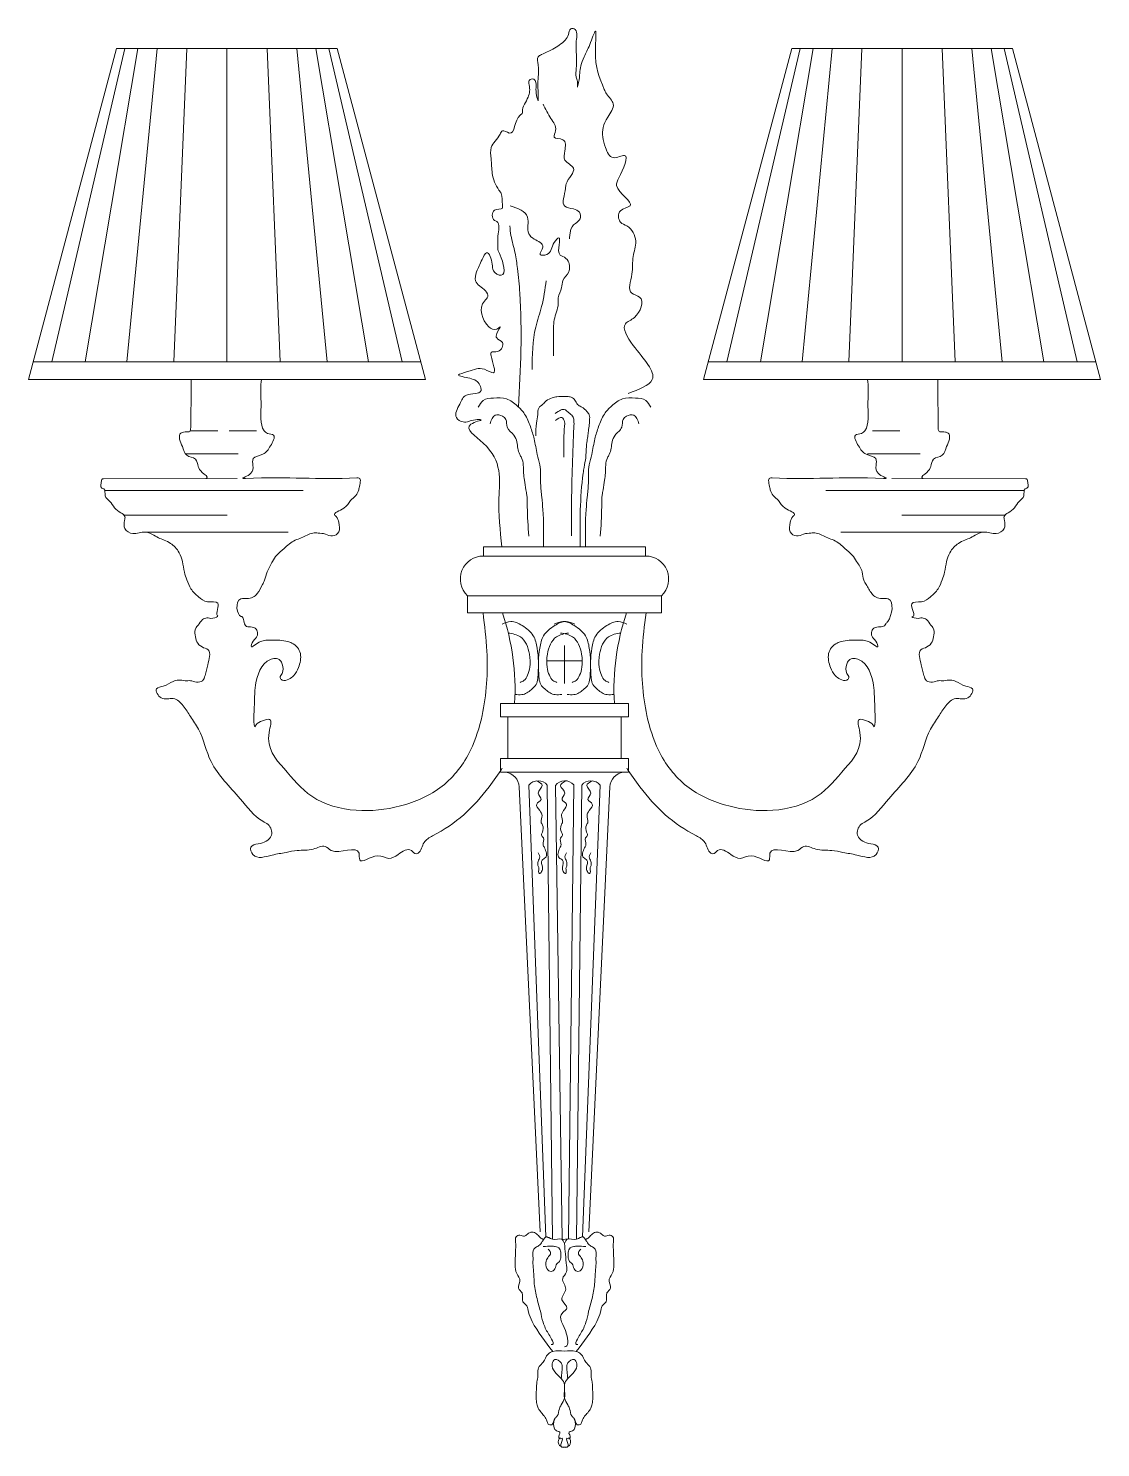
# Model space of a CAD drawing. Header units: inches. Extents: x 230831 to 416194, y 441295 to 526666.
# Drawn here: x 238732 to 239218, y 470354 to 470997 of the extents above; entities that cross this region are included whole.
import ezdxf

# ---------------------------------------------------------------- set-up
doc = ezdxf.new("R2010")
doc.units = ezdxf.units.IN
doc.header["$MEASUREMENT"] = 0
doc.layers.add('brass', color=40, linetype='Continuous')
doc.layers.add('Fabric', color=253, linetype='Continuous', lineweight=0)

# ---------------------------------------------------------------- blocks, each defined once
blk = doc.blocks.new('wall lamp classic front')
at = {"layer": 'brass', "color": 0, "lineweight": 0}
for p, q in [((2774.92, 866.99, 0), (2787.29, 866.99, 0)), ((2804.85, 866.99, 0), (2792.48, 866.99, 0)), ((3084.11, 866.99, 0), (3096.48, 866.99, 0)), ((2772.66, 856.52, 0), (2796.54, 856.52, 0)), ((3081.85, 856.52, 0), (3105.74, 856.52, 0)), ((2796.1, 845.37, 0), (2735.5, 845.22, 0)), ((3092.85, 845.37, 0), (3153.46, 845.22, 0)), ((2736.13, 839.88, 0), (2825.96, 839.88, 0)), ((3152.82, 839.88, 0), (3063, 839.88, 0)), ((2744.86, 828.74, 0), (2791.56, 828.74, 0)), ((3144.09, 828.74, 0), (3097.4, 828.74, 0)), ((2754.5, 821.07, 0), (2819.22, 821.07, 0)), ((3134.46, 821.07, 0), (3069.74, 821.07, 0))]:
    blk.add_line(p, q, dxfattribs=at)
at = {"layer": 'brass', "color": 1, "lineweight": 0}
for p, q in [((2944.48, 752.39, 0), (2944.48, 769.61, 0)), ((2936.42, 762.68, 0), (2952.53, 762.68, 0))]:
    blk.add_line(p, q, dxfattribs=at)
at = {"layer": 'brass', "color": 0, "lineweight": 0, "elevation": 0}
for points in [[(2981.21, 814.33), (2907.75, 814.33), (2907.75, 810.2), (2981.21, 810.2)], [(2988.44, 792.2), (2900.52, 792.2), (2900.52, 784.44), (2988.44, 784.44)], [(2973.56, 743.44), (2915.4, 743.44), (2915.4, 737.32), (2973.56, 737.32)], [(2970.17, 737.32), (2918.79, 737.32), (2918.79, 718.4), (2970.17, 718.4)], [(2973.56, 718.4), (2915.4, 718.4), (2915.4, 712.21), (2973.56, 712.21)]]:
    blk.add_lwpolyline(points, close=True, dxfattribs=at)
for points in [[(2907.75, 810.2, 0.68116), (2900.52, 792.2, -2.488062)], [(2981.21, 810.2, -0.68116), (2988.44, 792.2, 2.488062)], [(2917.86, 712.21, -0.355902), (2923.94, 705.65), (2933.46, 504.06)], [(2928.34, 706.36, -0.486707), (2936.67, 706.36), (2939.01, 500.61), (2936.03, 501.71), (2928.34, 706.36)], [(2948.69, 706.46, 0.486707), (2940.37, 706.25), (2943.37, 500.55), (2946.28, 500.83), (2948.69, 706.46)], [(2960.62, 706.36, 0.486707), (2952.29, 706.36), (2949.95, 500.61), (2952.59, 501.76), (2960.62, 706.36)], [(2971.1, 712.21, 0.355902), (2965.02, 705.65), (2955.5, 504.06)]]:
    blk.add_lwpolyline(points, format="xyb", dxfattribs=at)
at = {"layer": 'brass', "color": 0, "lineweight": 0}
for centre, start, end in [((2813.4, 749.69, 0), 356.70709, 18.65379), ((3075.56, 749.69, 0), 161.34621, 183.29291)]:
    blk.add_arc(centre, 108.66, start, end, dxfattribs=at)
for points, knots in [([(2973.37, 883.89, 0), (2978.21, 885.68, 0), (2989.92, 890.01, 0), (2977.01, 902.53, 0), (2969.3, 915.21, 0), (2978.07, 918.18, 0), (2981.51, 927.65, 0), (2972.34, 929.11, 0), (2975.89, 938.24, 0), (2974.9, 945.51, 0), (2977.94, 953.08, 0), (2974.47, 959.56, 0), (2968.81, 961.12, 0), (2968.46, 967.68, 0), (2978.98, 968.68, 0), (2966.3, 976.01, 0), (2970, 983.23, 0), (2975.29, 994.54, 0), (2965.63, 988.97, 0), (2962.2, 996.71, 0), (2961.06, 1003.21, 0), (2964.05, 1009.39, 0), (2968.34, 1014.96, 0), (2963.85, 1018.61, 0), (2960.4, 1026.57, 0), (2957.43, 1032.88, 0), (2959.45, 1052.2, 0), (2955.87, 1041.27, 0), (2953.65, 1037.15, 0), (2951.12, 1031.03, 0), (2951.59, 1027.67, 0), (2950.1, 1021.4, 0), (2950.59, 1025.41, 0), (2949.44, 1027.69, 0), (2950.05, 1032.42, 0), (2949.89, 1037.87, 0), (2949.54, 1043.23, 0), (2950.72, 1049.12, 0), (2946.55, 1049.34, 0), (2946.52, 1046.2, 0), (2944.07, 1042.88, 0), (2939.48, 1039.96, 0), (2935.38, 1038.02, 0), (2931.7, 1036.25, 0), (2933.02, 1031.93, 0), (2932.34, 1026.14, 0), (2932.44, 1021.67, 0), (2932.71, 1014.51, 0), (2931.1, 1021.61, 0), (2931.92, 1024.18, 0), (2930.74, 1026.75, 0), (2927.9, 1026, 0), (2928.96, 1022.3, 0), (2928.48, 1017.52, 0), (2925.17, 1013.82, 0), (2925.53, 1010.65, 0), (2921.5, 1008.72, 0), (2922.36, 998.83, 0), (2916.32, 1003.88, 0), (2914.56, 999.23, 0), (2910.36, 996.42, 0), (2911.45, 989.57, 0), (2911.35, 983.08, 0), (2913.37, 977.68, 0), (2916.64, 973.62, 0), (2915.99, 970.81, 0), (2916.74, 966.78, 0), (2911.32, 968.24, 0), (2911.49, 962.5, 0), (2915.74, 961.32, 0), (2913.9, 955.89, 0), (2914.4, 952.05, 0), (2914.01, 948.92, 0), (2916.31, 945.07, 0), (2918.8, 935.11, 0), (2911.54, 939.04, 0), (2912.12, 943.05, 0), (2909.55, 949.84, 0), (2906.61, 943.19, 0), (2904.76, 939.97, 0), (2903.13, 933.58, 0), (2908.12, 931.8, 0), (2910.36, 927.68, 0), (2905.14, 923.66, 0), (2907.37, 915.39, 0), (2913.04, 912.09, 0), (2916.36, 915.18, 0), (2913.49, 911.36, 0), (2913.39, 908.4, 0), (2917.81, 907.39, 0), (2915.28, 901.86, 0), (2910.88, 903.28, 0), (2911.47, 898.56, 0), (2914.62, 891.13, 0), (2906.53, 896.28, 0), (2902.67, 894.18, 0), (2893.91, 892.05, 0), (2902.48, 890.86, 0), (2905.94, 889.08, 0), (2907.61, 883.06, 0), (2899.31, 884.64, 0), (2897.09, 878.76, 0), (2893.73, 873.36, 0), (2899.43, 869.92, 0), (2902.37, 872.12, 0), (2908.88, 872.08, 0), (2896.42, 869.42, 0), (2917.18, 856.35, 0), (2913.7, 837.85, 0), (2915.3, 821.77, 0), (2916.11, 814.33, 0)], [0, 0, 0, 0, 12.534422, 30.31009, 40.684003, 45.636695, 55.126575, 58.989233, 67.619899, 75.695718, 82.695684, 90.690983, 94.048421, 99.226807, 104.127109, 115.108392, 118.803015, 129.26518, 134.444992, 140.2331, 149.423749, 154.422424, 161.020419, 166.511032, 168.780889, 187.001048, 195.62792, 202.225779, 208.358529, 212.694803, 220.374247, 222.466648, 225.003943, 227.096391, 231.156132, 238.260559, 243.335218, 249.008955, 250.532682, 253.265862, 256.225527, 263.132121, 268.809996, 270.640949, 274.193162, 279.77528, 288.402153, 290.431989, 295.607266, 298.652088, 300.482292, 302.57647, 304.606306, 310.211495, 317.280545, 317.788004, 319.223997, 328.801328, 332.013524, 333.843728, 341.164653, 346.239311, 352.85588, 361.05527, 362.885475, 367.985433, 369.507878, 373.205571, 377.772703, 378.908278, 385.524832, 389.077046, 391.614409, 394.34759, 403.496028, 407.590306, 410.677189, 416.351875, 420.012284, 426.145034, 430.236348, 436.698431, 439.43154, 441.969761, 453.81691, 457.514622, 459.345612, 462.750501, 464.780337, 468.031617, 472.571478, 475.661083, 477.18346, 484.862905, 489.202246, 496.888755, 501.228097, 506.530741, 512.023439, 514.611125, 521.519393, 526.595719, 532.873035, 536.53478, 542.213655, 544.753263, 549.755031, 560.033179, 585.895787, 608.065378, 608.065378, 608.065378, 608.065378]), ([(2782.06, 845.33, 0), (2782.17, 845.38, 0), (2783.37, 845.91, 0), (2779.59, 848.21, 0), (2778.35, 850.64, 0), (2777.72, 855, 0), (2772.49, 855.07, 0), (2771.55, 859.79, 0), (2769.76, 862.62, 0), (2769.91, 866.01, 0), (2772.43, 866.44, 0), (2774.47, 866.49, 0), (2775.15, 866.66, 0), (2775.15, 872.05, 0), (2775.15, 881.7, 0), (2775.51, 887.21, 0), (2775.19, 890.16, 0)], [437.439726, 437.439726, 437.439726, 437.439726, 437.793642, 441.136296, 444.419102, 447.910827, 452.193272, 456.595701, 460.260123, 463.035795, 464.39299, 467.311215, 469.600548, 470.602227, 471.31774, 486.719172, 486.719172, 486.719172, 486.719172]), ([(2907.54, 784.47, 0), (2908.26, 778.68, 0), (2910.18, 763.21, 0), (2908.82, 741.87, 0), (2902.26, 720.54, 0), (2890.11, 704.37, 0), (2870.49, 696.04, 0), (2849.84, 693.73, 0), (2829.58, 699.03, 0), (2817.54, 714.12, 0), (2808.01, 724.13, 0), (2812.56, 737.31, 0), (2807.39, 735.41, 0), (2805.11, 734.7, 0), (2803.35, 730.73, 0), (2804.01, 744.17, 0), (2803.97, 750.57, 0), (2806.26, 761.8, 0), (2813.41, 764.28, 0), (2815.91, 762.88, 0), (2816.76, 760.48, 0), (2817.31, 757.59, 0), (2815.09, 755.33, 0), (2816.89, 753.28, 0), (2819.53, 754.32, 0), (2822.27, 756.12, 0), (2824.33, 760.25, 0), (2825.43, 764.95, 0), (2823.64, 769.04, 0), (2821.29, 770.66, 0), (2818.5, 771.66, 0), (2815.69, 772.17, 0), (2812.57, 772.02, 0), (2808.8, 772.18, 0), (2805.9, 771.48, 0), (2801.72, 767.9, 0), (2803.39, 772.21, 0), (2805.16, 773.42, 0), (2805.56, 775.81, 0), (2804.31, 778.03, 0), (2801.79, 778.17, 0), (2799.56, 778.18, 0), (2798.8, 782.75, 0), (2795.94, 782.5, 0), (2794.75, 791.86, 0), (2801.05, 790.72, 0), (2803.7, 791.53, 0), (2805.89, 793.92, 0), (2807.21, 796.58, 0), (2808.83, 799.64, 0), (2809.77, 803.82, 0), (2811.83, 807.17, 0), (2814.11, 811, 0), (2817.84, 813.95, 0), (2821.25, 817.2, 0), (2826.08, 818.54, 0), (2829.27, 820.85, 0), (2833.13, 820.57, 0), (2836.14, 820.44, 0), (2839.28, 818.59, 0), (2843.09, 821.14, 0), (2842.24, 824.99, 0), (2841.65, 827.58, 0), (2839.04, 829.64, 0), (2845.47, 831.5, 0), (2846.93, 835.16, 0), (2849.9, 837.39, 0), (2851.13, 839.56, 0), (2851.51, 842.13, 0), (2852.73, 845.69, 0), (2832.09, 844.73, 0), (2820.07, 846.17, 0), (2797.37, 845.31, 0), (2805.66, 847.82, 0), (2800.95, 855.07, 0), (2808.6, 855.91, 0), (2810.96, 859.6, 0), (2814.21, 865.31, 0), (2809.72, 865.5, 0), (2806.15, 868.86, 0), (2807.41, 877.68, 0), (2806.58, 887.55, 0), (2807.16, 890.16, 0)], [0, 0, 0, 0, 17.499902, 46.747653, 63.26858, 84.046518, 104.996809, 125.136255, 146.150605, 164.012678, 181.679284, 187.560157, 190.892737, 194.217492, 194.704321, 203.001208, 211.718582, 225.069178, 229.984228, 231.254333, 233.201467, 237.337022, 239.48098, 240.875181, 243.956427, 246.614923, 250.908982, 257.280982, 260.397928, 263.664878, 265.526096, 269.286879, 272.11918, 274.951481, 280.25648, 282.796526, 285.549994, 288.511572, 290.050663, 292.292164, 295.198764, 297.207254, 298.295967, 299.690287, 309.922616, 313.415418, 316.171024, 318.018842, 322.91141, 325.152911, 328.910463, 334.366153, 337.808796, 342.277073, 348.506222, 351.540437, 357.204106, 359.600727, 362.897572, 366.279549, 369.633059, 373.856351, 376.780774, 377.595539, 382.785221, 387.410414, 390.669795, 393.504807, 394.483682, 398.898982, 399.927694, 450.43053, 451.447371, 455.488796, 462.307217, 467.188139, 472.254206, 477.214109, 480.126766, 482.536483, 495.411916, 503.725902, 503.725902, 503.725902, 503.725902]), ([(2981.42, 784.47, 0), (2980.7, 778.68, 0), (2978.78, 763.21, 0), (2980.14, 741.87, 0), (2986.69, 720.54, 0), (2998.85, 704.37, 0), (3018.47, 696.04, 0), (3039.12, 693.73, 0), (3059.37, 699.03, 0), (3071.42, 714.12, 0), (3080.95, 724.13, 0), (3076.4, 737.31, 0), (3081.57, 735.41, 0), (3083.85, 734.7, 0), (3085.61, 730.73, 0), (3084.95, 744.17, 0), (3084.99, 750.57, 0), (3082.7, 761.8, 0), (3075.55, 764.28, 0), (3073.05, 762.88, 0), (3072.2, 760.48, 0), (3071.65, 757.59, 0), (3073.87, 755.33, 0), (3072.07, 753.28, 0), (3069.43, 754.32, 0), (3066.69, 756.12, 0), (3064.63, 760.25, 0), (3063.52, 764.95, 0), (3065.31, 769.04, 0), (3067.67, 770.66, 0), (3070.45, 771.66, 0), (3073.27, 772.17, 0), (3076.39, 772.02, 0), (3080.16, 772.18, 0), (3083.06, 771.48, 0), (3087.24, 767.9, 0), (3085.57, 772.21, 0), (3083.8, 773.42, 0), (3083.4, 775.81, 0), (3084.65, 778.03, 0), (3087.17, 778.17, 0), (3089.4, 778.18, 0), (3090.16, 779.6, 0), (3093.02, 782.5, 0), (3094.2, 791.86, 0), (3087.91, 790.72, 0), (3085.26, 791.53, 0), (3083.07, 793.92, 0), (3081.74, 796.58, 0), (3079.64, 799.64, 0), (3079.84, 803.7, 0), (3077.13, 807.17, 0), (3074.84, 811, 0), (3071.12, 813.95, 0), (3067.71, 817.2, 0), (3062.88, 818.54, 0), (3059.69, 820.85, 0), (3055.83, 820.57, 0), (3052.82, 820.44, 0), (3049.68, 818.59, 0), (3045.87, 821.14, 0), (3046.72, 824.99, 0), (3047.3, 827.58, 0), (3049.91, 829.64, 0), (3043.49, 831.5, 0), (3042.03, 835.16, 0), (3039.06, 837.39, 0), (3037.83, 839.56, 0), (3037.45, 842.13, 0), (3036.22, 845.69, 0), (3056.87, 844.73, 0), (3068.88, 846.17, 0), (3091.59, 845.31, 0), (3083.3, 847.82, 0), (3088.01, 855.07, 0), (3080.35, 855.91, 0), (3078, 859.6, 0), (3074.74, 865.31, 0), (3079.23, 865.5, 0), (3082.81, 868.86, 0), (3081.55, 877.68, 0), (3082.37, 887.55, 0), (3081.79, 890.16, 0)], [0, 0, 0, 0, 17.499902, 46.747653, 63.26858, 84.046518, 104.996809, 125.136255, 146.150605, 164.012678, 181.679284, 187.560157, 190.892737, 194.217492, 194.704321, 203.001208, 211.718582, 225.069178, 229.984228, 231.254333, 233.201467, 237.337022, 239.48098, 240.875181, 243.956427, 246.614923, 250.908982, 257.280982, 260.397928, 263.664878, 265.526096, 269.286879, 272.11918, 274.951481, 280.25648, 282.796526, 285.549994, 288.511572, 290.050663, 292.292164, 295.198764, 297.207254, 298.295967, 299.690287, 309.922616, 313.415418, 316.171024, 318.018842, 322.91141, 325.152911, 328.910463, 334.366153, 337.808796, 342.277073, 348.506222, 351.540437, 357.204106, 359.600727, 362.897572, 366.279549, 369.633059, 373.856351, 376.780774, 377.595539, 382.785221, 387.410414, 390.669795, 393.504807, 394.483682, 398.898982, 399.927694, 450.43053, 451.447371, 455.488796, 462.307217, 467.188139, 472.254206, 477.214109, 480.126766, 482.536483, 495.411916, 503.725902, 503.725902, 503.725902, 503.725902]), ([(3106.9, 845.33, 0), (3106.78, 845.38, 0), (3105.58, 845.91, 0), (3109.37, 848.21, 0), (3110.61, 850.64, 0), (3111.23, 855, 0), (3116.47, 855.07, 0), (3117.4, 859.79, 0), (3119.2, 862.62, 0), (3119.05, 866.01, 0), (3116.52, 866.44, 0), (3114.48, 866.49, 0), (3113.8, 866.66, 0), (3113.8, 872.05, 0), (3113.8, 881.7, 0), (3113.45, 887.21, 0), (3113.76, 890.16, 0)], [437.439726, 437.439726, 437.439726, 437.439726, 437.793642, 441.136296, 444.419102, 447.910827, 452.193272, 456.595701, 460.260123, 463.035795, 464.39299, 467.311215, 469.600548, 470.602227, 471.31774, 486.719172, 486.719172, 486.719172, 486.719172]), ([(2905.4, 877.62, 0), (2906.03, 878.82, 0), (2907.45, 881.52, 0), (2912.76, 881.76, 0), (2918.36, 882.11, 0), (2922.98, 878.43, 0), (2926.99, 874.37, 0), (2928.98, 868.97, 0), (2931.07, 862.93, 0), (2931.72, 856.95, 0), (2933.93, 850.38, 0), (2933.4, 843.73, 0), (2934.16, 837.05, 0), (2935.12, 827.51, 0), (2935.06, 820, 0), (2934.93, 814.33, 0)], [0, 0, 0, 0, 3.823046, 8.588096, 14.456077, 20.427538, 25.30417, 31.544533, 37.315719, 44.506114, 49.474241, 57.915326, 64.133334, 69.665529, 86.6587, 86.6587, 86.6587, 86.6587]), ([(2931.55, 864.63, 0), (2931.51, 866.59, 0), (2931.43, 869.88, 0), (2932.57, 873.88, 0), (2932.2, 877.44, 0), (2934.75, 878.79, 0), (2936.29, 880.87, 0), (2938.65, 881.83, 0), (2941.37, 882.54, 0), (2944.03, 882.42, 0), (2946.44, 882.53, 0), (2948.39, 881.92, 0), (2949.66, 880.38, 0), (2950.47, 878.4, 0), (2952.84, 877.63, 0), (2954.33, 876.02, 0), (2956.1, 874.15, 0), (2955.78, 871.87, 0), (2955.78, 869.42, 0), (2955.3, 866.94, 0), (2955.04, 864.25, 0), (2954.46, 861.22, 0), (2954.32, 858.01, 0), (2954.12, 854.22, 0), (2953.45, 850.95, 0), (2951.43, 837.58, 0), (2951.42, 825.51, 0), (2951.58, 814.33, 0)], [0, 0, 0, 0, 5.811855, 9.732066, 12.715131, 15.314411, 17.477171, 20.441505, 22.643198, 25.908738, 28.358724, 29.874849, 31.82241, 34.16911, 35.902612, 38.866404, 40.762495, 43.210178, 45.250759, 48.233849, 50.698471, 53.379065, 57.466531, 60.32697, 64.766454, 67.447049, 100.876678, 100.876678, 100.876678, 100.876678]), ([(2983.56, 877.62, 0), (2982.93, 878.82, 0), (2981.51, 881.52, 0), (2976.2, 881.76, 0), (2970.6, 882.11, 0), (2965.98, 878.43, 0), (2961.97, 874.37, 0), (2959.98, 868.97, 0), (2957.89, 862.93, 0), (2957.23, 856.95, 0), (2955.03, 850.38, 0), (2955.56, 843.73, 0), (2954.8, 837.05, 0), (2953.84, 827.51, 0), (2953.9, 820, 0), (2954.02, 814.33, 0)], [0, 0, 0, 0, 3.823046, 8.588096, 14.456077, 20.427538, 25.30417, 31.544533, 37.315719, 44.506114, 49.474241, 57.915326, 64.133334, 69.665529, 86.6587, 86.6587, 86.6587, 86.6587]), ([(2916.29, 714.05, 0), (2914.32, 711.22, 0), (2909.13, 703.74, 0), (2899.28, 692.33, 0), (2888.57, 685.36, 0), (2879.94, 680.88, 0), (2879.7, 676.19, 0), (2876.61, 674.93, 0), (2874.33, 678.7, 0), (2869.45, 675.16, 0), (2864.67, 672.16, 0), (2859.27, 676.46, 0), (2850.86, 669.42, 0), (2852.31, 680.56, 0), (2840.7, 673.6, 0), (2835.59, 679.88, 0), (2829.92, 676.39, 0), (2824.07, 677.25, 0), (2817.78, 675.69, 0), (2811.53, 674.9, 0), (2803.81, 672.13, 0), (2801.32, 678.98, 0), (2805.92, 679.82, 0), (2809.22, 680.62, 0), (2812.68, 683.85, 0), (2810.98, 688.48, 0), (2804.1, 691.53, 0), (2796.47, 702.52, 0), (2783.33, 714.37, 0), (2780.62, 729.42, 0), (2775.03, 737.22, 0), (2771.99, 742.23, 0), (2767.45, 746.8, 0), (2761.72, 744.1, 0), (2758.06, 750.62, 0), (2763.61, 751.19, 0), (2766.23, 753.22, 0), (2769.73, 754.28, 0), (2772.33, 753.51, 0), (2775.12, 753.93, 0), (2777.55, 752.84, 0), (2780.72, 753.27, 0), (2781.87, 756.98, 0), (2782.7, 761.08, 0), (2784.81, 767.77, 0), (2779.88, 768.77, 0), (2777.53, 771.2, 0), (2777.01, 774.34, 0), (2776.8, 777.3, 0), (2778.92, 779.15, 0), (2779.86, 781.37, 0), (2782.78, 782.52, 0), (2784.12, 781.52, 0), (2787.62, 782.7, 0), (2786.16, 784.18, 0), (2789.71, 790.32, 0), (2782.05, 788.77, 0), (2778.56, 791.73, 0), (2774.95, 794.97, 0), (2773.39, 799.16, 0), (2771.96, 803.24, 0), (2771.5, 807.52, 0), (2770.15, 811.45, 0), (2768.21, 814.24, 0), (2765.83, 816.17, 0), (2763.18, 817.37, 0), (2760.3, 818.48, 0), (2757.64, 820.08, 0), (2753.69, 821.82, 0), (2749.33, 819.36, 0), (2744.54, 822.2, 0), (2744.82, 825.68, 0), (2745.62, 828.49, 0), (2742.93, 830.04, 0), (2740.31, 831.76, 0), (2738.77, 835.11, 0), (2735.57, 837.01, 0), (2736.62, 840.55, 0), (2733.77, 841.05, 0), (2734.54, 843.4, 0), (2734.84, 845.24, 0), (2735.3, 845.25, 0), (2735.5, 845.22, 0)], [0, 0, 0, 0, 10.340615, 27.363607, 44.456709, 49.386965, 54.903269, 55.854043, 58.439951, 64.718556, 69.29818, 74.549564, 82.866432, 85.885601, 98.572551, 101.824272, 107.368855, 114.610748, 119.80163, 126.229989, 134.955662, 138.381219, 142.014028, 145.817309, 149.436526, 154.472969, 157.309072, 171.761364, 193.164598, 208.955163, 215.708211, 221.543103, 227.134823, 232.555943, 237.259193, 240.497539, 245.474209, 247.953761, 250.975878, 253.38152, 256.153819, 258.926118, 261.613658, 266.568636, 273.360927, 276.393276, 279.710962, 282.933926, 285.941502, 287.793739, 290.94845, 293.054777, 295.796127, 297.734298, 297.864618, 303.732553, 308.219802, 312.828482, 317.900386, 322.342112, 326.00401, 330.869766, 335.172241, 338.334972, 340.948278, 344.238256, 347.039518, 350.166086, 353.655841, 359.279172, 363.508542, 367.239902, 369.030095, 371.440844, 375.139028, 378.738954, 382.081608, 385.228746, 386.102229, 389.509735, 390.382749, 390.918894, 390.918894, 390.918894, 390.918894]), ([(2972.67, 714.05, 0), (2974.63, 711.22, 0), (2979.83, 703.74, 0), (2989.68, 692.33, 0), (3000.39, 685.36, 0), (3009.02, 680.88, 0), (3009.25, 676.19, 0), (3012.35, 674.93, 0), (3014.62, 678.7, 0), (3019.5, 675.16, 0), (3024.29, 672.16, 0), (3029.69, 676.46, 0), (3038.1, 669.42, 0), (3036.65, 680.56, 0), (3048.26, 673.6, 0), (3053.36, 679.88, 0), (3059.04, 676.39, 0), (3064.89, 677.25, 0), (3071.17, 675.69, 0), (3077.43, 674.9, 0), (3085.15, 672.13, 0), (3087.64, 678.98, 0), (3083.04, 679.82, 0), (3079.74, 680.62, 0), (3076.28, 683.85, 0), (3077.98, 688.48, 0), (3084.85, 691.53, 0), (3092.49, 702.52, 0), (3105.62, 714.37, 0), (3108.34, 729.42, 0), (3113.93, 737.22, 0), (3116.96, 742.23, 0), (3121.51, 746.8, 0), (3127.23, 744.1, 0), (3130.9, 750.62, 0), (3125.35, 751.19, 0), (3122.73, 753.22, 0), (3119.23, 754.28, 0), (3116.63, 753.51, 0), (3113.84, 753.93, 0), (3111.41, 752.84, 0), (3108.24, 753.27, 0), (3107.09, 756.98, 0), (3106.26, 761.08, 0), (3104.15, 767.77, 0), (3109.07, 768.77, 0), (3111.43, 771.2, 0), (3111.94, 774.34, 0), (3112.16, 777.3, 0), (3110.04, 779.15, 0), (3109.1, 781.37, 0), (3106.18, 782.52, 0), (3104.83, 781.52, 0), (3101.34, 782.7, 0), (3104.21, 782.62, 0), (3099.25, 790.32, 0), (3106.91, 788.77, 0), (3110.4, 791.73, 0), (3114.01, 794.97, 0), (3115.57, 799.16, 0), (3116.99, 803.24, 0), (3117.45, 807.52, 0), (3118.8, 811.45, 0), (3120.75, 814.24, 0), (3123.13, 816.17, 0), (3125.78, 817.37, 0), (3128.66, 818.48, 0), (3131.32, 820.08, 0), (3135.27, 821.82, 0), (3139.63, 819.36, 0), (3144.42, 822.2, 0), (3144.13, 825.68, 0), (3143.34, 828.49, 0), (3146.02, 830.04, 0), (3148.65, 831.76, 0), (3150.19, 835.11, 0), (3153.39, 837.01, 0), (3152.33, 840.55, 0), (3155.18, 841.05, 0), (3154.42, 843.4, 0), (3154.12, 845.24, 0), (3153.65, 845.25, 0), (3153.46, 845.22, 0)], [0, 0, 0, 0, 10.340615, 27.363607, 44.456709, 49.386965, 54.903269, 55.854043, 58.439951, 64.718556, 69.29818, 74.549564, 82.866432, 85.885601, 98.572551, 101.824272, 107.368855, 114.610748, 119.80163, 126.229989, 134.955662, 138.381219, 142.014028, 145.817309, 149.436526, 154.472969, 157.309072, 171.761364, 193.164598, 208.955163, 215.708211, 221.543103, 227.134823, 232.555943, 237.259193, 240.497539, 245.474209, 247.953761, 250.975878, 253.38152, 256.153819, 258.926118, 261.613658, 266.568636, 273.360927, 276.393276, 279.710962, 282.933926, 285.941502, 287.793739, 290.94845, 293.054777, 295.796127, 297.734298, 297.864618, 303.732553, 308.219802, 312.828482, 317.900386, 322.342112, 326.00401, 330.869766, 335.172241, 338.334972, 340.948278, 344.238256, 347.039518, 350.166086, 353.655841, 359.279172, 363.508542, 367.239902, 369.030095, 371.440844, 375.139028, 378.738954, 382.081608, 385.228746, 386.102229, 389.509735, 390.382749, 390.918894, 390.918894, 390.918894, 390.918894])]:
    blk.add_open_spline(points, degree=3, knots=knots, dxfattribs=at)
for points in [[(2934.76, 1014.97, 0), (2938.35, 1008.4, 0), (2940.44, 1003.02, 0), (2939.84, 1000.03, 0), (2943.73, 998.84, 0), (2944.63, 993.76, 0), (2944.63, 989.57, 0), (2948.52, 985.99, 0), (2945.23, 978.82, 0), (2944.93, 976.72, 0), (2944.63, 968.66, 0), (2948.52, 967.46, 0), (2951.21, 965.97, 0), (2951.51, 962.98, 0), (2949.41, 960.89, 0), (2947.02, 956.7, 0), (2946.72, 954.01, 0), (2946.72, 954.31, 0)], [(2919.85, 968.9, 0), (2927.71, 963.77, 0), (2928.32, 956.22, 0), (2930.74, 953.8, 0), (2934.67, 950.17, 0), (2933.46, 946.85, 0), (2936.48, 946.85, 0), (2939.81, 952.29, 0), (2941.93, 954.4, 0), (2942.53, 946.55, 0), (2943.74, 945.94, 0), (2946.16, 943.83, 0), (2946.76, 941.11, 0), (2946.46, 939, 0), (2943.74, 935.07, 0), (2943.13, 931.75, 0), (2941.62, 927.21, 0), (2941.62, 924.49, 0), (2939.81, 917.24, 0), (2939.51, 913.62, 0), (2939.51, 906.97, 0), (2939.51, 900.93, 0)], [(2923.62, 877.69, 0), (2924.22, 929.36, 0), (2923.16, 940.55, 0), (2922.09, 947.48, 0), (2920.22, 955.48, 0), (2919.69, 959.74, 0)], [(2929.82, 894.73, 0), (2931.42, 913.91, 0), (2934.09, 923.24, 0), (2936.22, 934.96, 0)], [(2940.3, 874.8, 0), (2944.88, 876.45, 0), (2946.34, 875.17, 0), (2948.17, 873.52, 0), (2948.72, 871.7, 0), (2948.72, 868.59, 0), (2948.54, 865.12, 0), (2948.35, 860.18, 0), (2947.8, 842.63, 0), (2947.62, 819.42, 0)], [(2910.73, 870.12, 0), (2913.11, 874.02, 0), (2916.36, 873.58, 0), (2917.88, 872.07, 0), (2918.53, 868.6, 0), (2921.56, 864.92, 0), (2922.86, 861.89, 0), (2924.16, 856.26, 0), (2925.03, 854.75, 0), (2925.9, 847.82, 0), (2926.33, 844.57, 0), (2926.98, 840.24, 0), (2927.41, 837.86, 0), (2927.63, 832.45, 0), (2928.28, 819.24, 0)], [(2940.38, 871.54, 0), (2943.33, 872.95, 0), (2944.48, 871.03, 0), (2944.48, 868.72, 0), (2944.23, 864.88, 0), (2944.23, 862.19, 0), (2944.23, 855.01, 0)], [(2978.23, 870.12, 0), (2975.85, 874.02, 0), (2972.6, 873.58, 0), (2971.08, 872.07, 0), (2970.43, 868.6, 0), (2967.39, 864.92, 0), (2966.09, 861.89, 0), (2964.79, 856.26, 0), (2963.93, 854.75, 0), (2963.06, 847.82, 0), (2962.63, 844.57, 0), (2961.98, 840.24, 0), (2961.54, 837.86, 0), (2961.33, 832.45, 0), (2960.68, 819.24, 0)], [(2916.22, 779.27, 0), (2920.15, 780.58, 0), (2925.24, 778.69, 0), (2930.34, 774.04, 0), (2932.08, 768.51, 0), (2932.66, 762.4, 0), (2932.52, 757.02, 0), (2931.21, 751.35, 0), (2929.32, 749.61, 0), (2927.42, 748.15, 0), (2925.1, 747.43, 0), (2922.04, 747.49, 0)], [(2949.12, 779.27, 0), (2945.19, 780.58, 0), (2940.09, 778.69, 0), (2935, 774.04, 0), (2933.25, 768.51, 0), (2932.67, 762.4, 0), (2932.81, 757.02, 0), (2934.12, 751.35, 0), (2936.02, 749.61, 0), (2937.91, 748.15, 0), (2940.24, 747.43, 0), (2943.29, 747.49, 0)], [(2939.84, 779.27, 0), (2943.77, 780.58, 0), (2948.87, 778.69, 0), (2953.96, 774.04, 0), (2955.71, 768.51, 0), (2956.29, 762.4, 0), (2956.14, 757.02, 0), (2954.83, 751.35, 0), (2952.94, 749.61, 0), (2951.05, 748.15, 0), (2948.72, 747.43, 0), (2945.67, 747.49, 0)], [(2972.74, 779.27, 0), (2968.81, 780.58, 0), (2963.72, 778.69, 0), (2958.62, 774.04, 0), (2956.88, 768.51, 0), (2956.29, 762.4, 0), (2956.44, 757.02, 0), (2957.75, 751.35, 0), (2959.64, 749.61, 0), (2961.53, 748.15, 0), (2963.86, 747.43, 0), (2966.92, 747.49, 0)], [(2919, 775.32, 0), (2924.51, 773.6, 0), (2928.59, 765.75, 0), (2928.73, 759.79, 0), (2927.72, 756.15, 0), (2926.11, 753.82, 0), (2924.37, 752.95, 0)], [(2946.33, 775.32, 0), (2940.82, 773.6, 0), (2936.74, 765.75, 0), (2936.6, 759.79, 0), (2937.62, 756.15, 0), (2939.22, 753.82, 0), (2940.97, 752.95, 0)], [(2942.62, 775.32, 0), (2948.14, 773.6, 0), (2952.21, 765.75, 0), (2952.36, 759.79, 0), (2951.34, 756.15, 0), (2949.74, 753.82, 0), (2947.99, 752.95, 0)], [(2969.96, 775.32, 0), (2964.44, 773.6, 0), (2960.37, 765.75, 0), (2960.22, 759.79, 0), (2961.24, 756.15, 0), (2962.84, 753.82, 0), (2964.59, 752.95, 0)], [(2931.76, 708.33, 0), (2934.36, 706.16, 0), (2932.56, 702.82, 0), (2933.85, 699.82, 0), (2931.88, 697.77, 0), (2933.25, 694.94, 0), (2934.28, 692.55, 0), (2933.85, 689.72, 0), (2934.53, 688.27, 0), (2934.45, 685.1, 0), (2934.02, 683.82, 0), (2934.96, 682.45, 0), (2934.79, 679.46, 0), (2935.39, 678, 0), (2935.82, 673.55, 0), (2934.36, 672.44, 0), (2934.45, 669.19, 0), (2934.11, 667.22, 0), (2933.08, 666.28, 0), (2932.74, 667.39, 0), (2932.82, 669.02, 0), (2932.48, 669.7, 0), (2932.39, 670.3, 0), (2932.65, 672.35, 0), (2933.16, 673.29, 0), (2932.48, 675.78, 0)], [(2945.22, 708.35, 0), (2942.68, 706.11, 0), (2944.56, 702.82, 0), (2943.35, 699.79, 0), (2945.38, 697.79, 0), (2944.08, 694.93, 0), (2943.11, 692.51, 0), (2943.61, 689.7, 0), (2942.97, 688.22, 0), (2943.13, 685.06, 0), (2943.6, 683.79, 0), (2942.69, 682.4, 0), (2942.94, 679.41, 0), (2942.38, 677.94, 0), (2942.06, 673.48, 0), (2943.55, 672.4, 0), (2943.54, 669.15, 0), (2943.94, 667.19, 0), (2944.99, 666.28, 0), (2945.3, 667.4, 0), (2945.18, 669.02, 0), (2945.5, 669.71, 0), (2945.57, 670.31, 0), (2945.26, 672.36, 0), (2944.72, 673.29, 0), (2945.34, 675.79, 0)], [(2957.19, 708.33, 0), (2954.59, 706.16, 0), (2956.39, 702.82, 0), (2955.11, 699.82, 0), (2957.08, 697.77, 0), (2955.71, 694.94, 0), (2954.68, 692.55, 0), (2955.11, 689.72, 0), (2954.42, 688.27, 0), (2954.51, 685.1, 0), (2954.94, 683.82, 0), (2953.99, 682.45, 0), (2954.17, 679.46, 0), (2953.57, 678, 0), (2953.14, 673.55, 0), (2954.59, 672.44, 0), (2954.51, 669.19, 0), (2954.85, 667.22, 0), (2955.88, 666.28, 0), (2956.22, 667.39, 0), (2956.14, 669.02, 0), (2956.48, 669.7, 0), (2956.56, 670.3, 0), (2956.31, 672.35, 0), (2955.79, 673.29, 0), (2956.48, 675.78, 0)], [(2934.98, 500.53, 0), (2933.42, 501.46, 0), (2931.81, 503.07, 0), (2929.8, 503.87, 0), (2927.65, 502.94, 0), (2926.31, 502, 0), (2924.3, 502.53, 0), (2922.56, 501.73, 0), (2922.29, 499.45, 0), (2922.29, 494.63, 0), (2922.15, 489.01, 0), (2922.83, 485.12, 0), (2924.3, 481.64, 0), (2923.63, 478.43, 0), (2925.24, 476.29, 0), (2925.64, 472.27, 0), (2927.38, 470.39, 0), (2928.19, 467.58, 0), (2929.8, 463.43, 0), (2939.18, 449.77, 0)], [(2944.48, 498.78, 0), (2943.2, 500.66, 0), (2939.01, 500.61, 0), (2936.03, 501.71, 0), (2934.76, 500.12, 0), (2933.28, 498.12, 0), (2931.67, 497.04, 0), (2930.6, 496.11, 0), (2930.2, 493.03, 0), (2930.2, 489.68, 0), (2930.47, 486.06, 0), (2930.73, 481.24, 0), (2931.81, 474.55, 0), (2933.55, 467.98, 0), (2934.76, 463.03, 0), (2937.03, 458.07, 0), (2938.64, 455.39, 0), (2939.05, 452.98, 0), (2938.51, 452.98, 0)], [(2944.48, 498.78, 0), (2945.76, 500.66, 0), (2949.95, 500.61, 0), (2952.93, 501.71, 0), (2954.2, 500.12, 0), (2955.68, 498.12, 0), (2957.28, 497.04, 0), (2958.36, 496.11, 0), (2958.76, 493.03, 0), (2958.76, 489.68, 0), (2958.49, 486.06, 0), (2958.22, 481.24, 0), (2957.15, 474.55, 0), (2955.41, 467.98, 0), (2954.2, 463.03, 0), (2951.92, 458.07, 0), (2950.31, 455.39, 0), (2949.91, 452.98, 0), (2950.45, 452.98, 0)], [(2953.97, 500.53, 0), (2955.54, 501.46, 0), (2957.15, 503.07, 0), (2959.16, 503.87, 0), (2961.31, 502.94, 0), (2962.65, 502, 0), (2964.66, 502.53, 0), (2966.4, 501.73, 0), (2966.67, 499.45, 0), (2966.67, 494.63, 0), (2966.8, 489.01, 0), (2966.13, 485.12, 0), (2964.66, 481.64, 0), (2965.33, 478.43, 0), (2963.72, 476.29, 0), (2963.32, 472.27, 0), (2961.57, 470.39, 0), (2960.77, 467.58, 0), (2959.16, 463.43, 0), (2949.78, 449.77, 0)], [(2937.13, 496.17, 0), (2938.19, 494.16, 0), (2937.25, 492.75, 0), (2936.18, 490.74, 0), (2936.54, 487.31, 0), (2938.43, 486.01, 0), (2940.08, 487.19, 0), (2941.03, 489.56, 0), (2941.86, 490.26, 0), (2942.68, 491.68, 0), (2942.8, 494.16, 0), (2942.21, 496.29, 0), (2940.32, 497.35, 0), (2938.66, 497.47, 0), (2934.88, 497.35, 0)], [(2944.48, 498.78, 0), (2945.45, 488.73, 0), (2945.36, 485.8, 0), (2943.65, 482.78, 0), (2945.04, 478.05, 0), (2943.32, 473.24, 0), (2945.61, 469.41, 0), (2943.65, 467.37, 0), (2945.44, 457.67, 0), (2944.48, 451.83, 0), (2944.41, 451.83, 0)], [(2951.83, 496.17, 0), (2950.77, 494.16, 0), (2951.71, 492.75, 0), (2952.78, 490.74, 0), (2952.42, 487.31, 0), (2950.53, 486.01, 0), (2948.87, 487.19, 0), (2947.93, 489.56, 0), (2947.1, 490.26, 0), (2946.27, 491.68, 0), (2946.15, 494.16, 0), (2946.75, 496.29, 0), (2948.64, 497.35, 0), (2950.29, 497.47, 0), (2954.08, 497.35, 0)], [(2944.48, 449.99, 0), (2939.18, 449.77, 0), (2937.01, 448.6, 0), (2934.8, 444.91, 0), (2933, 442.94, 0), (2932.42, 440.4, 0), (2932.42, 438.6, 0), (2931.93, 436.06, 0), (2931.85, 434.01, 0), (2931.68, 431.64, 0), (2931.68, 428.77, 0), (2931.93, 425.99, 0), (2932.59, 424.1, 0), (2933.98, 422.05, 0), (2935.37, 420.42, 0), (2936.52, 418.29, 0), (2937.1, 416.89, 0), (2938.7, 416.6, 0), (2940.18, 419.57, 0), (2941.17, 420.55, 0), (2942.16, 423.85, 0), (2942.99, 425.66, 0), (2944.48, 428.63, 0), (2944.48, 432.92, 0), (2944.48, 434.73, 0), (2943.01, 437.47, 0), (2938.89, 444.18, 0), (2940.12, 446.15, 0), (2942.96, 444.6, 0), (2943.41, 443.23, 0), (2943.31, 440.73, 0), (2943.01, 437.47, 0)], [(2944.48, 449.99, 0), (2949.78, 449.77, 0), (2951.94, 448.6, 0), (2954.16, 444.91, 0), (2955.96, 442.94, 0), (2956.54, 440.4, 0), (2956.54, 438.6, 0), (2957.03, 436.06, 0), (2957.11, 434.01, 0), (2957.27, 431.64, 0), (2957.27, 428.77, 0), (2957.03, 425.99, 0), (2956.37, 424.1, 0), (2954.98, 422.05, 0), (2953.58, 420.42, 0), (2952.44, 418.29, 0), (2951.86, 416.89, 0), (2950.26, 416.6, 0), (2948.77, 419.57, 0), (2947.78, 420.55, 0), (2946.79, 423.85, 0), (2945.97, 425.66, 0), (2944.48, 428.63, 0), (2944.48, 432.92, 0), (2944.48, 434.73, 0), (2945.95, 437.47, 0), (2950.07, 444.18, 0), (2948.84, 446.15, 0), (2946, 444.6, 0), (2945.54, 443.23, 0), (2945.64, 440.73, 0), (2945.95, 437.47, 0)], [(2939.95, 419.13, 0), (2939.92, 414.8, 0), (2941.3, 413.67, 0), (2942.43, 413.18, 0), (2941.87, 410.59, 0), (2942.6, 410.18, 0), (2943.49, 410.43, 0), (2942.84, 407.59, 0), (2943.33, 406.38, 0), (2944.48, 406.38, 0), (2946.73, 407.19, 0), (2946.89, 410.27, 0), (2946.41, 410.83, 0)], [(2949.01, 419.13, 0), (2949.04, 414.8, 0), (2947.66, 413.67, 0), (2946.52, 413.18, 0), (2947.09, 410.59, 0), (2946.36, 410.18, 0), (2945.47, 410.43, 0), (2946.12, 407.59, 0), (2945.63, 406.38, 0), (2944.48, 406.38, 0), (2942.23, 407.19, 0), (2942.06, 410.27, 0), (2942.55, 410.83, 0)]]:
    blk.add_spline(points, degree=3, dxfattribs=at)
at = {"layer": 'Fabric', "lineweight": 0}
for p, q in [((2745.24, 1040.16), (2712.08, 898.16)), ((2751.14, 1040.16), (2727.23, 898.16)), ((2759.85, 1040.16), (2746.11, 898.16)), ((2773.26, 1040.16), (2767.38, 898.16)), ((2791.47, 1040.16), (2791.47, 898.16)), ((2809.68, 1040.16), (2815.56, 898.16)), ((2823.09, 1040.16), (2836.83, 898.16)), ((2831.8, 1040.16), (2855.7, 898.16)), ((2837.7, 1040.16), (2870.86, 898.16)), ((3051.26, 1040.16), (3018.1, 898.16)), ((3057.16, 1040.16), (3033.25, 898.16)), ((3065.87, 1040.16), (3052.13, 898.16)), ((3079.28, 1040.16), (3073.4, 898.16)), ((3097.49, 1040.16), (3097.49, 898.16)), ((3115.7, 1040.16), (3121.58, 898.16)), ((3129.11, 1040.16), (3142.85, 898.16)), ((3137.82, 1040.16), (3161.72, 898.16)), ((3143.72, 1040.16), (3176.88, 898.16)), ((2879.34, 898.16), (2703.6, 898.16)), ((3009.62, 898.16), (3185.36, 898.16))]:
    blk.add_line(p, q, dxfattribs=at)
at = {"layer": 'Fabric', "color": 0, "lineweight": 0}
for points in [[(2841.47, 1040.16), (2741.47, 1040.16), (2701.47, 890.16), (2881.47, 890.16), (2841.47, 1040.16)], [(3047.49, 1040.16), (3147.49, 1040.16), (3187.49, 890.16), (3007.49, 890.16), (3047.49, 1040.16)]]:
    blk.add_lwpolyline(points, dxfattribs=at)

msp = doc.modelspace()

# ---------------------------------------------------------------- block references
msp.add_blockref('wall lamp classic front', (236030.535, 469947.749))

doc.saveas('drawing.dxf')
